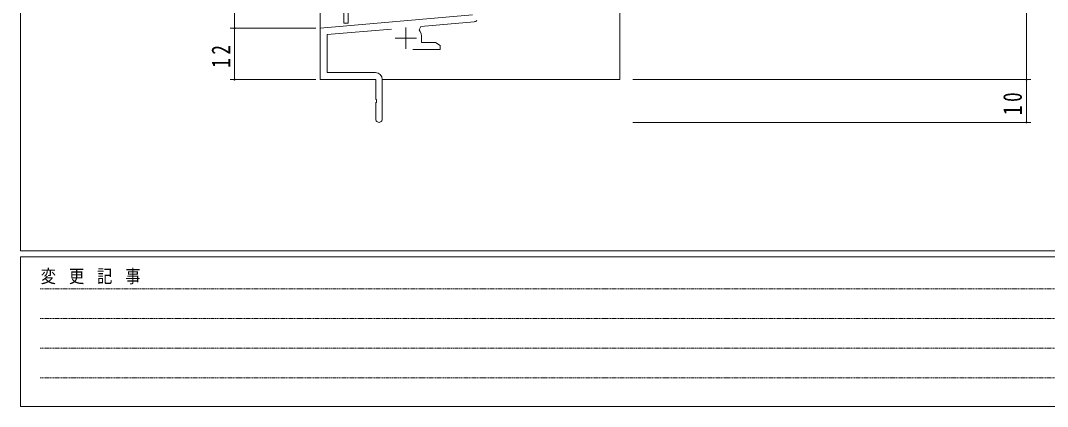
# Model space of a CAD drawing. Units: millimetres on the paper. Extents: x -397 to 397, y -282 to 282.
# Drawn here: x -393.9 to -154, y -282.1 to -191.9 of the extents above; entities that cross this region are included whole.
import ezdxf

# ---------------------------------------------------------------- set-up
doc = ezdxf.new("R2010")
doc.units = ezdxf.units.MM
doc.linetypes.add('USER1', pattern=[0.375, 0.25, -0.125])
for name, color, linetype, lineweight in [('0-1_YKK_ZWAK', 7, 'Continuous', 18), ('0-3_YKK_11', 7, 'Continuous', 18), ('0-4_YKK_12', 2, 'Continuous', 18), ('0-6_YKK_D', 6, 'Continuous', 18)]:
    doc.layers.add(name, color=color, linetype=linetype, lineweight=lineweight)
doc.styles.add('ＭＳ ゴシック', font='')
doc.styles.get('ＭＳ ゴシック').set_extended_font_data('MS Gothic')

msp = doc.modelspace()

# ---------------------------------------------------------------- linework, layer by layer
at = {"layer": '0-1_YKK_ZWAK'}
for p, q in [((-393.908, -245.7), (-393.908, 279.3)), ((376.092, -245.7), (-393.908, -245.7)), ((-393.908, -282.1), (-393.908, -247.1)), ((338.292, -247.1), (-393.908, -247.1)), ((-393.908, -282.1), (338.292, -282.1))]:
    msp.add_line(p, q, dxfattribs=at)
at = {"layer": '0-1_YKK_ZWAK', "linetype": 'USER1'}
for p, q in [((-389.31, -254.612), (-141.117, -254.612)), ((-389.31, -261.541), (-141.117, -261.541)), ((-389.31, -268.47), (-141.117, -268.47)), ((-389.31, -275.398), (-141.117, -275.398))]:
    msp.add_line(p, q, dxfattribs=at)
at = {"layer": '0-3_YKK_11'}
for p, q in [((-288.292, -190.584), (-323.908, -193.7)), ((-323.908, -193.7), (-323.908, -205.7)), ((-322.278, -195.194), (-307.278, -193.881)), ((-303.908, -193.5), (-303.908, -198.5)), ((-300.769, -194.041), (-300.389, -193.279)), ((-300.389, -193.279), (-287.922, -192.188)), ((-322.278, -204.07), (-322.278, -195.194)), ((-306.408, -196), (-301.408, -196)), ((-302.258, -198.7), (-295.908, -198.7)), ((-295.908, -197.7), (-296.999, -197.07)), ((-295.908, -198.7), (-295.908, -197.7)), ((-323.908, -205.7), (-310.908, -205.7)), ((-311.008, -204.07), (-322.278, -204.07)), ((-310.908, -205.7), (-310.908, -210.242)), ((-309.408, -214.95), (-309.408, -205.67)), ((-310.908, -211.158), (-310.908, -214.95))]:
    msp.add_line(p, q, dxfattribs=at)
for points in [[(-296.999, -197.07), (-300.208, -197.07), (-300.208, -196)], [(-310.908, -210.242), (-310.788, -210.425), (-310.788, -210.975), (-310.908, -211.158)]]:
    msp.add_lwpolyline(points, dxfattribs=at)
for centre, radius, start, end in [((-288.009, -191.192), 1, 275, 315.00002), ((-303.908, -196), 3.7, 0, 31.96331), ((-311.008, -205.67), 1.6, 0.00001, 89.99999), ((-310.158, -214.95), 0.75, 179.99999, 0.00001)]:
    msp.add_arc(centre, radius, start, end, dxfattribs=at)
at = {"layer": '0-4_YKK_12'}
for p, q in [((-323.908, -205.7), (-323.908, -13.7)), ((-253.908, -205.7), (-253.908, -13.7)), ((-317.408, -155.7), (-317.408, -192.5)), ((-318.408, -180.7), (-318.408, -192.5)), ((-317.408, -192.5), (-318.408, -192.5)), ((-323.608, -205.7), (-323.908, -205.7)), ((-323.908, -205.7), (-311.208, -205.7)), ((-309.408, -205.7), (-253.908, -205.7))]:
    msp.add_line(p, q, dxfattribs=at)
at = {"layer": '0-6_YKK_D'}
for p, q in [((-158.916, -205.7), (-158.916, -150.7)), ((-343.908, -193.7), (-343.908, -180.7)), ((-324.908, -193.7), (-344.908, -193.7)), ((-324.908, -193.7), (-344.908, -193.7)), ((-343.908, -193.7), (-343.908, -205.7)), ((-324.908, -205.7), (-344.908, -205.7)), ((-250.908, -205.7), (-157.916, -205.7)), ((-250.908, -205.7), (-157.916, -205.7)), ((-158.916, -205.7), (-158.916, -215.7)), ((-250.908, -215.7), (-157.916, -215.7))]:
    msp.add_line(p, q, dxfattribs=at)
for centre, start, end in [((-343.908, -193.7), 90, 270), ((-343.908, -193.7), 90, 270), ((-343.908, -193.7), 270, 90), ((-343.908, -193.7), 270, 90), ((-343.908, -205.7), 90, 270), ((-343.908, -205.7), 270, 90), ((-158.916, -205.7), 90, 270), ((-158.916, -205.7), 90, 270), ((-158.916, -205.7), 270, 90), ((-158.916, -205.7), 270, 90), ((-158.916, -215.7), 90, 270), ((-158.916, -215.7), 270, 90)]:
    msp.add_arc(centre, 0.106, start, end, dxfattribs=at)

# ---------------------------------------------------------------- texts
at = {"layer": '0-1_YKK_ZWAK', "insert": (-389.194, -253.547), "char_height": 3.079, "attachment_point": 7, "style": 'ＭＳ ゴシック'}
msp.add_mtext('\\T1.23;\\W0.85;変\\~更\\~記\\~事', dxfattribs=at)
at = {"layer": '0-6_YKK_D', "color": 7, "char_height": 4.399, "attachment_point": 7, "rotation": 90, "style": 'ＭＳ ゴシック'}
for s, insert in [('\\T1.37;\\W0.75;12', (-344.908, -202.953)), ('\\T1.37;\\W0.75;10', (-159.916, -214.002))]:
    msp.add_mtext(s, dxfattribs=dict(at, insert=insert))

doc.saveas('drawing.dxf')
